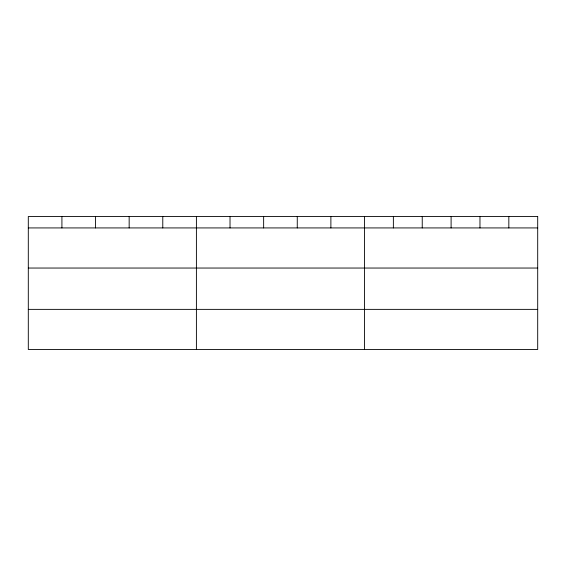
<?xml version="1.0" encoding="UTF-8"?>
<svg xmlns="http://www.w3.org/2000/svg" width="566" height="566" viewBox="0 0 566 566"><rect width="100%" height="100%" fill="white"/><g stroke="black" fill="none" stroke-linecap="round" stroke-linejoin="round"><path stroke-width="0.85" d="M28.3 227.928L537.7 227.928M28.3 268.043L537.7 268.043M28.3 309.369L537.7 309.369M508.834 216.523L508.834 227.928M479.968 216.523L479.968 227.928M451.102 216.523L451.102 227.928M422.236 216.523L422.236 227.928M393.37 216.523L393.37 227.928M364.504 216.523L364.504 349.477M330.884 216.523L330.884 227.928M297.263 216.523L297.263 227.928M263.643 216.523L263.643 227.928M230.022 216.523L230.022 227.928M196.402 216.523L196.402 349.477M162.782 216.523L162.782 227.928M129.161 216.523L129.161 227.928M95.541 216.523L95.541 227.928M61.92 216.523L61.92 227.928M537.7 216.523L28.3 216.523L28.3 349.477L537.7 349.477L537.7 216.523"/></g></svg>
